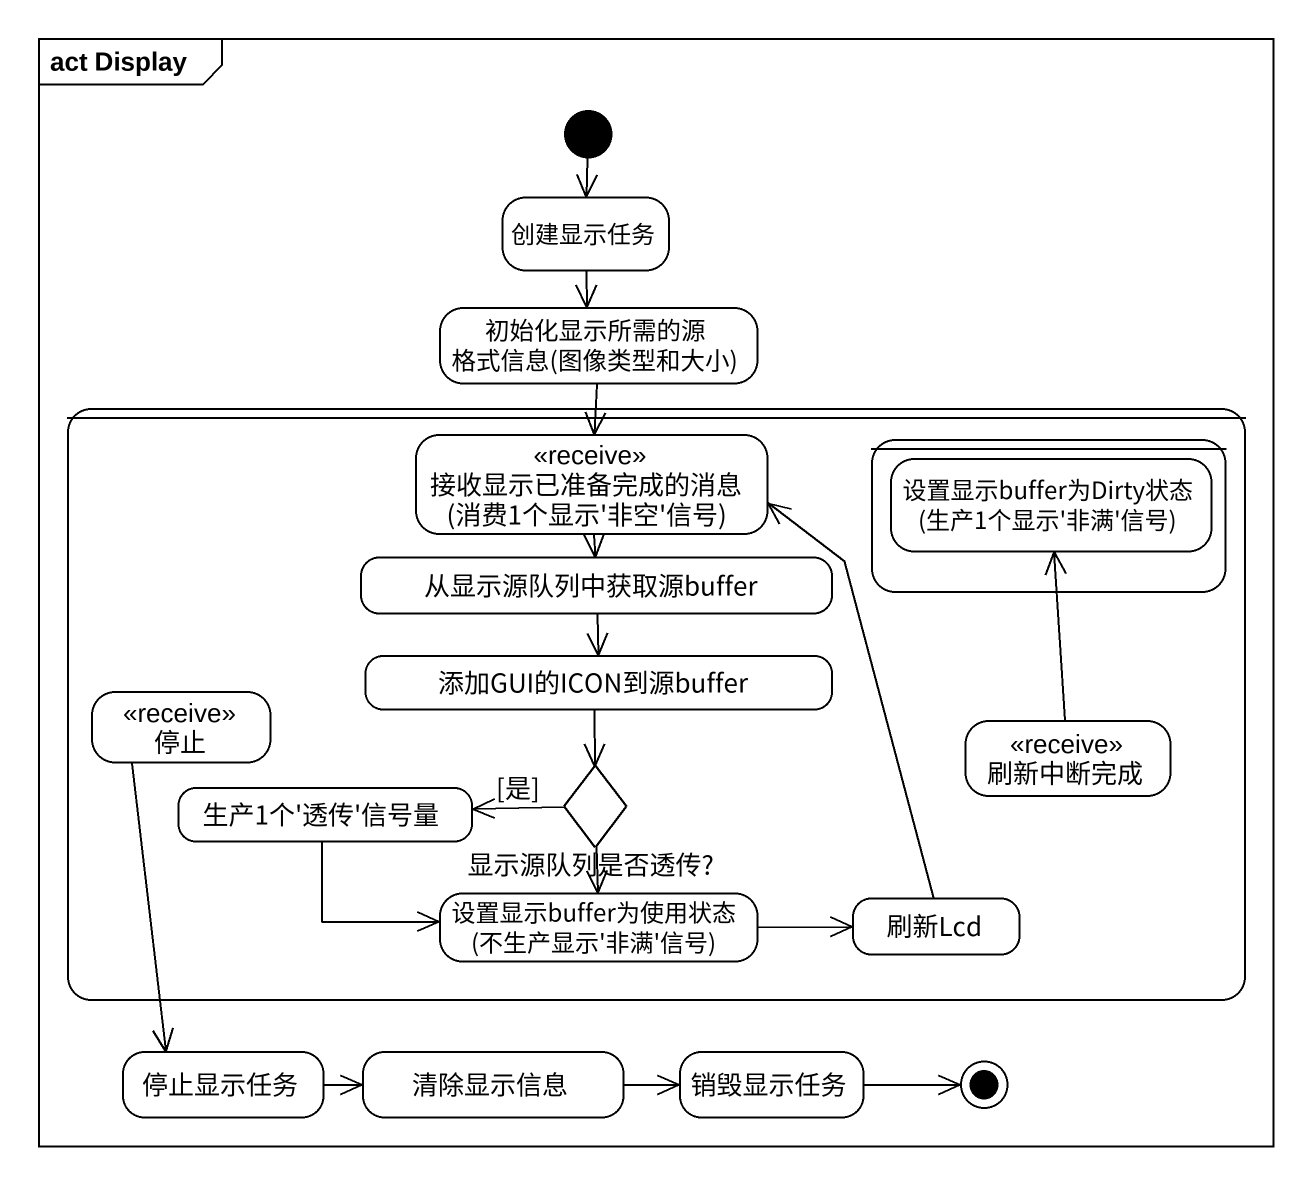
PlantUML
@startuml
mainframe act Display
hide empty description
state 创建显示任务
state "初始化显示所需的源 格式信息(图像类型和大小)" as 初始化显示所需的源_格式信息_图像类型和大小
state " " as state1 {
  state "接收显示已准备完成的消息 (消费1个显示'非空'信号)" as 接收显示已准备完成的消息_消费1个显示_非空_信号 <<receive>>
  state " " as state2 {
    state "设置显示buffer为Dirty状态 (生产1个显示'非满'信号)" as 设置显示buffer为Dirty状态_生产1个显示
  }
  state 从显示源队列中获取源buffer
  state 添加GUI的ICON到源buffer
  state 停止 <<receive>>
  state "显示源队列是否透传?" as 显示源队列是否透传 <<choice>>
  state 刷新中断完成 <<receive>>
  state "生产1个'透传'信号量" as 生产1个_透传_信号量
  state "设置显示buffer为使用状态 (不生产显示'非满'信号)" as 设置显示buffer为使用状态_不生产显示_非满_信号
  state 刷新Lcd
}
state 停止显示任务
state 清除显示信息
state 销毁显示任务
[*] --> 创建显示任务
创建显示任务 --> 初始化显示所需的源_格式信息_图像类型和大小
初始化显示所需的源_格式信息_图像类型和大小 --> 接收显示已准备完成的消息_消费1个显示_非空_信号
接收显示已准备完成的消息_消费1个显示_非空_信号 --> 从显示源队列中获取源buffer
从显示源队列中获取源buffer --> 添加GUI的ICON到源buffer
添加GUI的ICON到源buffer --> 显示源队列是否透传
停止 --> 停止显示任务
显示源队列是否透传 -left-> 生产1个_透传_信号量 : [是]
显示源队列是否透传 --> 设置显示buffer为使用状态_不生产显示_非满_信号
刷新中断完成 -up-> 设置显示buffer为Dirty状态_生产1个显示
生产1个_透传_信号量 -right-> 设置显示buffer为使用状态_不生产显示_非满_信号
设置显示buffer为使用状态_不生产显示_非满_信号 -right-> 刷新Lcd
刷新Lcd -up-> 接收显示已准备完成的消息_消费1个显示_非空_信号
停止显示任务 -right-> 清除显示信息
清除显示信息 -right-> 销毁显示任务
销毁显示任务 -right-> [*]
@enduml
